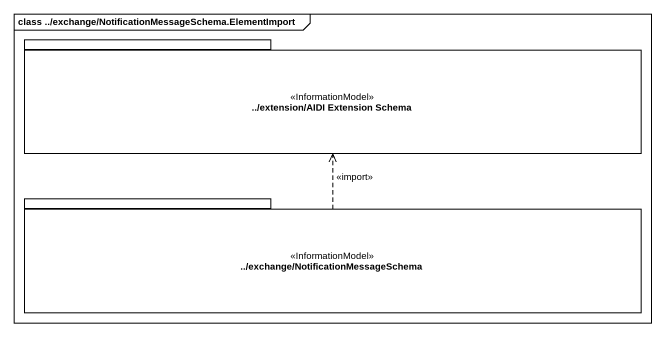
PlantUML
@startuml
mainframe class ../exchange/NotificationMessageSchema.ElementImport
package "../extension/AIDI Extension Schema" as extension_AIDI_Extension <<InformationModel>> {
}
package "../exchange/NotificationMessageSchema" as exchange <<InformationModel>> {
}
exchange .up.> extension_AIDI_Extension : <<import>>
@enduml
